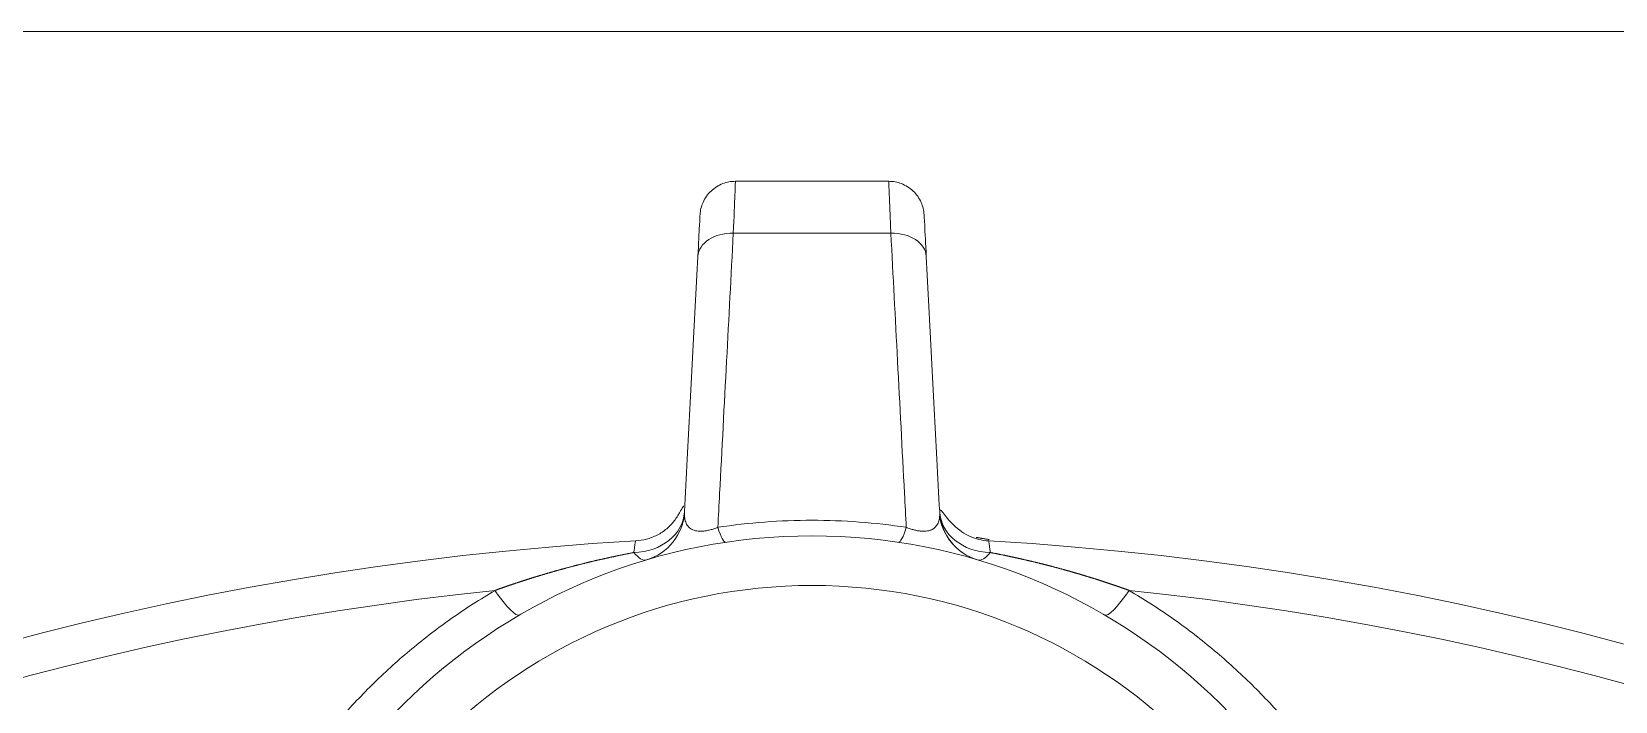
# Model space of a CAD drawing. Header units: millimetres. Extents: x 4664 to 8864, y -38 to 2932.
# Drawn here: x 5768.3 to 5846, y 1313.3 to 1346.2 of the extents above; entities that cross this region are included whole.
import ezdxf

# ---------------------------------------------------------------- set-up
doc = ezdxf.new("R2010")
doc.units = ezdxf.units.MM

msp = doc.modelspace()

# ---------------------------------------------------------------- linework, layer by layer
at = {"lineweight": 5}
msp.add_line((5870.338, 1346.224), (5742.788, 1346.224), dxfattribs=at)
for centre, radius, start, end in [((5797.691, 1322.782), 2.612, 286.59439, 357), ((5815.435, 1322.782), 2.612, 183, 253.40561), ((5806.563, 1293.012), 28.452, 3.08832, 176.91168), ((5806.563, 1169.419), 152.045, 93.26966, 143.84036), ((5806.563, 1169.419), 152.045, 36.15958, 86.73036), ((5806.563, 1169.419), 150.173, 95.94826, 142.88571), ((5806.563, 1293.012), 26.014, 0.61779, 179.38221), ((5806.563, 1169.419), 150.173, 37.11429, 84.05174)]:
    msp.add_arc(centre, radius, start, end, dxfattribs=at)
for centre, major_axis, ratio, start_param, end_param in [((5802.696, 1335.095), (1.739, -0.091), 0.706622, 1.607812, 3.141593), ((5810.43, 1335.095), (-1.739, -0.091), 0.706622, 3.141593, 4.675373), ((5797.691, 1322.782), (2.608, -0.137), 0.818023, 4.802609, 6.283185), ((5815.435, 1322.782), (-2.608, -0.137), 0.818023, 0, 1.480577), ((5801.939, 1323.729), (-0.389, 2.583), 0.147239, 2.345114, 3.141593), ((5811.187, 1323.729), (0.389, 2.583), 0.147239, 3.141593, 3.938072), ((5797.691, 1322.782), (-0.746, 2.503), 0.312325, 2.494321, 3.141593), ((5815.435, 1322.782), (-0.746, -2.503), 0.312325, 0, 0.647272), ((5790.891, 1319.832), (-1.318, 2.255), 0.179125, 1.94767, 3.141593), ((5822.235, 1319.832), (-1.318, -2.255), 0.179125, 0, 1.193922)]:
    msp.add_ellipse(centre, major_axis=major_axis, ratio=ratio, start_param=start_param, end_param=end_param, dxfattribs=at)
for points, knots in [([(5802.803, 1338.876), (5802.581, 1338.873), (5802.155, 1338.796), (5801.572, 1338.432), (5801.178, 1337.868), (5801.078, 1337.447), (5801.064, 1337.226)], [0, 0, 0, 0, 0.240773, 0.5, 0.759227, 1, 1, 1, 1]), ([(5802.696, 1336.326), (5802.73, 1337.135), (5802.757, 1337.783), (5802.784, 1338.432), (5802.791, 1338.599), (5802.8, 1338.821), (5802.803, 1338.876), (5802.803, 1338.876)], [0, 0, 0, 0, 0.500562, 0.500562, 0.750844, 0.750844, 1, 1, 1, 1]), ([(5812.062, 1337.226), (5812.048, 1337.447), (5811.948, 1337.868), (5811.554, 1338.432), (5810.971, 1338.796), (5810.545, 1338.873), (5810.323, 1338.876)], [0, 0, 0, 0, 0.240773, 0.5, 0.759227, 1, 1, 1, 1]), ([(5810.43, 1336.326), (5810.426, 1336.432), (5810.421, 1336.536), (5810.413, 1336.738), (5810.409, 1336.836), (5810.401, 1337.026), (5810.397, 1337.117), (5810.39, 1337.295), (5810.387, 1337.38), (5810.38, 1337.544), (5810.377, 1337.622), (5810.371, 1337.772), (5810.368, 1337.844), (5810.362, 1337.979), (5810.36, 1338.043), (5810.355, 1338.164), (5810.352, 1338.221), (5810.348, 1338.327), (5810.346, 1338.376), (5810.342, 1338.467), (5810.34, 1338.509), (5810.337, 1338.586), (5810.335, 1338.621), (5810.332, 1338.684), (5810.331, 1338.711), (5810.329, 1338.76), (5810.328, 1338.781), (5810.326, 1338.816), (5810.326, 1338.831), (5810.324, 1338.854), (5810.324, 1338.862), (5810.324, 1338.871), (5810.323, 1338.874), (5810.323, 1338.875), (5810.323, 1338.876), (5810.323, 1338.876), (5810.323, 1338.876), (5810.323, 1338.876), (5810.323, 1338.876)], [0, 0, 0, 0, 0.062501, 0.062501, 0.125002, 0.125002, 0.187503, 0.187503, 0.250004, 0.250004, 0.312505, 0.312505, 0.375006, 0.375006, 0.437507, 0.437507, 0.500008, 0.500008, 0.562509, 0.562509, 0.62501, 0.62501, 0.687511, 0.687511, 0.750012, 0.750012, 0.812513, 0.812513, 0.875014, 0.875014, 0.937515, 0.937515, 0.968766, 0.984391, 0.992204, 0.99611, 0.99611, 1, 1, 1, 1]), ([(5801.064, 1337.226), (5801.064, 1337.225), (5801.054, 1337.043), (5801.018, 1336.351), (5800.991, 1335.836), (5800.957, 1335.186)], [0, 0, 0, 0, 0.499409, 0.499409, 1, 1, 1, 1]), ([(5812.062, 1337.226), (5812.062, 1337.225), (5812.072, 1337.043), (5812.108, 1336.351), (5812.135, 1335.836), (5812.169, 1335.186)], [0, 0, 0, 0, 0.499409, 0.499409, 1, 1, 1, 1]), ([(5801.939, 1321.882), (5801.968, 1322.435), (5801.997, 1322.987), (5802.14, 1325.713), (5802.253, 1327.887), (5802.477, 1332.149), (5802.586, 1334.238), (5802.696, 1336.326)], [0, 0, 0, 0, 0.114698, 0.114698, 0.566236, 0.566236, 1, 1, 1, 1]), ([(5811.187, 1321.882), (5811.158, 1322.435), (5811.129, 1322.987), (5810.986, 1325.713), (5810.872, 1327.887), (5810.649, 1332.149), (5810.54, 1334.238), (5810.43, 1336.326)], [0, 0, 0, 0, 0.114698, 0.114698, 0.566236, 0.566236, 1, 1, 1, 1]), ([(5800.957, 1335.186), (5800.914, 1334.365), (5800.871, 1333.545), (5800.74, 1331.046), (5800.652, 1329.368), (5800.521, 1326.869), (5800.478, 1326.049), (5800.39, 1324.367), (5800.345, 1323.506), (5800.3, 1322.645)], [0, 0, 0, 0, 0.196221, 0.196221, 0.597749, 0.597749, 0.793971, 0.793971, 1, 1, 1, 1]), ([(5812.169, 1335.186), (5812.212, 1334.365), (5812.255, 1333.545), (5812.386, 1331.046), (5812.474, 1329.368), (5812.605, 1326.869), (5812.648, 1326.049), (5812.736, 1324.367), (5812.781, 1323.506), (5812.826, 1322.645)], [0, 0, 0, 0, 0.196221, 0.196221, 0.597749, 0.597749, 0.793971, 0.793971, 1, 1, 1, 1]), ([(5800.276, 1322.924), (5800.262, 1322.928), (5800.22, 1322.892), (5800.113, 1322.691), (5799.952, 1322.421), (5799.808, 1322.211), (5799.633, 1322.003), (5799.364, 1321.745), (5798.965, 1321.479), (5798.441, 1321.284), (5798.079, 1321.226), (5797.895, 1321.216)], [0, 0, 0, 0, 0.162926, 0.350935, 0.428011, 0.495989, 0.558967, 0.62051, 0.745459, 0.873849, 1, 1, 1, 1]), ([(5800.3, 1322.645), (5800.297, 1322.588), (5800.296, 1322.533), (5800.299, 1322.461), (5800.301, 1322.441), (5800.302, 1322.421)], [0, 0, 0, 0, 0.712643, 0.712643, 1, 1, 1, 1]), ([(5800.302, 1322.421), (5800.305, 1322.392), (5800.308, 1322.363), (5800.32, 1322.29), (5800.329, 1322.247), (5800.352, 1322.166), (5800.366, 1322.128), (5800.397, 1322.058), (5800.415, 1322.025), (5800.453, 1321.964), (5800.475, 1321.937), (5800.52, 1321.886), (5800.544, 1321.863), (5800.583, 1321.832), (5800.602, 1321.817), (5800.626, 1321.802), (5800.638, 1321.795), (5800.644, 1321.791), (5800.647, 1321.789), (5800.649, 1321.789), (5800.65, 1321.788), (5800.65, 1321.788), (5800.65, 1321.788), (5800.65, 1321.788), (5800.65, 1321.788), (5800.65, 1321.788), (5800.651, 1321.788), (5800.651, 1321.788), (5800.688, 1321.767), (5800.728, 1321.749), (5800.812, 1321.721), (5800.857, 1321.711), (5800.951, 1321.696), (5801.001, 1321.691), (5801.104, 1321.689), (5801.157, 1321.69), (5801.268, 1321.7), (5801.325, 1321.707), (5801.442, 1321.728), (5801.501, 1321.741), (5801.623, 1321.772), (5801.685, 1321.79), (5801.811, 1321.833), (5801.875, 1321.856), (5801.939, 1321.882)], [0, 0, 0, 0, 0.040882, 0.040882, 0.10939, 0.10939, 0.177899, 0.177899, 0.246407, 0.246407, 0.314915, 0.314915, 0.383424, 0.383424, 0.417678, 0.434805, 0.443369, 0.447651, 0.449791, 0.450862, 0.451397, 0.451665, 0.451799, 0.451865, 0.451899, 0.451916, 0.451916, 0.451932, 0.451932, 0.520441, 0.520441, 0.588949, 0.588949, 0.657458, 0.657458, 0.725966, 0.725966, 0.794475, 0.794475, 0.862983, 0.862983, 0.931492, 0.931492, 1, 1, 1, 1]), ([(5801.939, 1321.882), (5803.463, 1322.112), (5805.003, 1322.228), (5808.11, 1322.229), (5809.662, 1322.112), (5811.187, 1321.882)], [0, 0, 0, 0, 0.5, 0.5, 1, 1, 1, 1]), ([(5811.187, 1321.882), (5811.251, 1321.856), (5811.315, 1321.832), (5811.441, 1321.79), (5811.503, 1321.772), (5811.625, 1321.741), (5811.685, 1321.728), (5811.802, 1321.707), (5811.859, 1321.7), (5811.969, 1321.69), (5812.023, 1321.689), (5812.126, 1321.691), (5812.175, 1321.696), (5812.269, 1321.711), (5812.314, 1321.722), (5812.378, 1321.743), (5812.409, 1321.754), (5812.443, 1321.77), (5812.46, 1321.779), (5812.468, 1321.783), (5812.472, 1321.786), (5812.474, 1321.787), (5812.475, 1321.787), (5812.476, 1321.788), (5812.476, 1321.788), (5812.476, 1321.788), (5812.476, 1321.788), (5812.476, 1321.788), (5812.476, 1321.788), (5812.476, 1321.788), (5812.504, 1321.804), (5812.558, 1321.84), (5812.606, 1321.886), (5812.652, 1321.937), (5812.673, 1321.965), (5812.711, 1322.025), (5812.729, 1322.058), (5812.76, 1322.129), (5812.774, 1322.166), (5812.797, 1322.247), (5812.806, 1322.29), (5812.821, 1322.382), (5812.825, 1322.431), (5812.83, 1322.533), (5812.829, 1322.588), (5812.826, 1322.645)], [0, 0, 0, 0, 0.0625, 0.0625, 0.125, 0.125, 0.1875, 0.1875, 0.25, 0.25, 0.3125, 0.3125, 0.375, 0.375, 0.4375, 0.4375, 0.46875, 0.484375, 0.492187, 0.496094, 0.498047, 0.499023, 0.499512, 0.499756, 0.499878, 0.499939, 0.499969, 0.499985, 0.499985, 0.5, 0.5, 0.5625, 0.625, 0.625, 0.6875, 0.6875, 0.75, 0.75, 0.8125, 0.8125, 0.875, 0.875, 0.9375, 0.9375, 1, 1, 1, 1]), ([(5813.983, 1320.61), (5813.819, 1320.72), (5813.528, 1320.964), (5813.08, 1321.544), (5812.89, 1322.03), (5812.819, 1322.375)], [0, 0, 0, 0, 0.27368, 0.535273, 1, 1, 1, 1]), ([(5815.231, 1321.216), (5815.063, 1321.226), (5814.731, 1321.277), (5814.239, 1321.453), (5813.778, 1321.74), (5813.401, 1322.09), (5813.123, 1322.423), (5812.938, 1322.67), (5812.872, 1322.735), (5812.849, 1322.736), (5812.846, 1322.736)], [0, 0, 0, 0, 0.111816, 0.226995, 0.344425, 0.47122, 0.616583, 0.785253, 0.976937, 1, 1, 1, 1]), ([(5791.001, 1318.783), (5791.012, 1318.787), (5791.035, 1318.796), (5791.07, 1318.808), (5791.105, 1318.821), (5791.14, 1318.833), (5791.175, 1318.846), (5791.21, 1318.858), (5791.245, 1318.871), (5791.281, 1318.883), (5791.316, 1318.896), (5791.352, 1318.908), (5791.387, 1318.921), (5791.423, 1318.934), (5791.459, 1318.946), (5791.495, 1318.959), (5791.531, 1318.971), (5791.567, 1318.984), (5791.603, 1318.996), (5791.64, 1319.009), (5791.676, 1319.021), (5791.712, 1319.034), (5791.749, 1319.046), (5791.786, 1319.059), (5791.822, 1319.071), (5791.859, 1319.084), (5791.896, 1319.096), (5791.933, 1319.109), (5791.971, 1319.121), (5792.008, 1319.134), (5792.045, 1319.146), (5792.083, 1319.159), (5792.12, 1319.171), (5792.158, 1319.183), (5792.195, 1319.196), (5792.233, 1319.208), (5792.271, 1319.221), (5792.309, 1319.233), (5792.347, 1319.245), (5792.385, 1319.258), (5792.424, 1319.27), (5792.462, 1319.283), (5792.501, 1319.295), (5792.539, 1319.307), (5792.578, 1319.32), (5792.617, 1319.332), (5792.655, 1319.344), (5792.694, 1319.357), (5792.733, 1319.369), (5792.773, 1319.381), (5792.812, 1319.394), (5792.851, 1319.406), (5792.891, 1319.418), (5792.93, 1319.43), (5792.97, 1319.443), (5793.01, 1319.455), (5793.049, 1319.467), (5793.089, 1319.479), (5793.129, 1319.491), (5793.169, 1319.504), (5793.21, 1319.516), (5793.25, 1319.528), (5793.29, 1319.54), (5793.331, 1319.552), (5793.371, 1319.564), (5793.412, 1319.576), (5793.453, 1319.589), (5793.494, 1319.601), (5793.535, 1319.613), (5793.576, 1319.625), (5793.617, 1319.637), (5793.658, 1319.649), (5793.699, 1319.661), (5793.741, 1319.673), (5793.782, 1319.685), (5793.824, 1319.697), (5793.866, 1319.709), (5793.908, 1319.72), (5793.949, 1319.732), (5793.991, 1319.744), (5794.034, 1319.756), (5794.076, 1319.768), (5794.118, 1319.78), (5794.161, 1319.792), (5794.203, 1319.803), (5794.246, 1319.815), (5794.288, 1319.827), (5794.331, 1319.839), (5794.374, 1319.85), (5794.417, 1319.862), (5794.46, 1319.874), (5794.503, 1319.885), (5794.546, 1319.897), (5794.59, 1319.909), (5794.633, 1319.92), (5794.677, 1319.932), (5794.72, 1319.943), (5794.764, 1319.955), (5794.808, 1319.966), (5794.852, 1319.978), (5794.896, 1319.989), (5794.94, 1320.001), (5794.984, 1320.012), (5795.029, 1320.023), (5795.073, 1320.035), (5795.118, 1320.046), (5795.162, 1320.057), (5795.207, 1320.069), (5795.252, 1320.08), (5795.297, 1320.091), (5795.342, 1320.102), (5795.387, 1320.114), (5795.432, 1320.125), (5795.477, 1320.136), (5795.523, 1320.147), (5795.568, 1320.158), (5795.614, 1320.169), (5795.659, 1320.18), (5795.705, 1320.191), (5795.751, 1320.202), (5795.797, 1320.213), (5795.843, 1320.224), (5795.889, 1320.235), (5795.936, 1320.246), (5795.982, 1320.257), (5796.028, 1320.267), (5796.075, 1320.278), (5796.122, 1320.289), (5796.168, 1320.3), (5796.215, 1320.31), (5796.262, 1320.321), (5796.309, 1320.332), (5796.356, 1320.342), (5796.403, 1320.353), (5796.451, 1320.363), (5796.498, 1320.374), (5796.546, 1320.384), (5796.593, 1320.395), (5796.641, 1320.405), (5796.689, 1320.416), (5796.737, 1320.426), (5796.785, 1320.436), (5796.833, 1320.446), (5796.881, 1320.457), (5796.929, 1320.467), (5796.978, 1320.477), (5797.026, 1320.487), (5797.075, 1320.497), (5797.123, 1320.507), (5797.172, 1320.517), (5797.221, 1320.527), (5797.27, 1320.537), (5797.319, 1320.547), (5797.368, 1320.557), (5797.418, 1320.567), (5797.467, 1320.577), (5797.516, 1320.587), (5797.566, 1320.596), (5797.616, 1320.606), (5797.665, 1320.616), (5797.715, 1320.625), (5797.765, 1320.635), (5797.798, 1320.641), (5797.815, 1320.644)], [0, 0, 0, 0, 0.005187, 0.010387, 0.0156, 0.020825, 0.026064, 0.031314, 0.036578, 0.041854, 0.047143, 0.052445, 0.05776, 0.063087, 0.068427, 0.073779, 0.079145, 0.084523, 0.089914, 0.095318, 0.100734, 0.106163, 0.111605, 0.11706, 0.122527, 0.128007, 0.1335, 0.139006, 0.144525, 0.150056, 0.1556, 0.161157, 0.166726, 0.172308, 0.177903, 0.183511, 0.189132, 0.194765, 0.200411, 0.20607, 0.211742, 0.217427, 0.223124, 0.228834, 0.234557, 0.240293, 0.246041, 0.251802, 0.257576, 0.263363, 0.269163, 0.274975, 0.2808, 0.286638, 0.292489, 0.298353, 0.304229, 0.310119, 0.316021, 0.321936, 0.327863, 0.333804, 0.339757, 0.345723, 0.351702, 0.357694, 0.363699, 0.369716, 0.375746, 0.381789, 0.387845, 0.393914, 0.399995, 0.40609, 0.412197, 0.418317, 0.42445, 0.430596, 0.436754, 0.442926, 0.44911, 0.455307, 0.461517, 0.46774, 0.473975, 0.480224, 0.486485, 0.492759, 0.499046, 0.505346, 0.511659, 0.517984, 0.524323, 0.530674, 0.537038, 0.543415, 0.549805, 0.556207, 0.562623, 0.569051, 0.575493, 0.581947, 0.588414, 0.594894, 0.601386, 0.607892, 0.61441, 0.620942, 0.627486, 0.634043, 0.640613, 0.647196, 0.653791, 0.6604, 0.667021, 0.673656, 0.680303, 0.686963, 0.693636, 0.700321, 0.70702, 0.713732, 0.720456, 0.727193, 0.733944, 0.740707, 0.747483, 0.754271, 0.761073, 0.767888, 0.774715, 0.781556, 0.788409, 0.795275, 0.802154, 0.809046, 0.815951, 0.822868, 0.829799, 0.836742, 0.843699, 0.850668, 0.85765, 0.864645, 0.871653, 0.878674, 0.885708, 0.892754, 0.899814, 0.906886, 0.913971, 0.921069, 0.92818, 0.935304, 0.942441, 0.949591, 0.956754, 0.963929, 0.971117, 0.978319, 0.985533, 0.99276, 1, 1, 1, 1]), ([(5797.815, 1320.644), (5797.825, 1320.713), (5797.833, 1320.775), (5797.849, 1320.889), (5797.856, 1320.939), (5797.868, 1321.028), (5797.873, 1321.066), (5797.882, 1321.13), (5797.886, 1321.155), (5797.891, 1321.193), (5797.893, 1321.206), (5797.894, 1321.214), (5797.894, 1321.215), (5797.894, 1321.216)], [0, 0, 0, 0, 0.186131, 0.186131, 0.372262, 0.372262, 0.558393, 0.558393, 0.744524, 0.744524, 0.930655, 0.930655, 1, 1, 1, 1]), ([(5814.61, 1321.39), (5814.62, 1321.388), (5814.643, 1321.385), (5814.678, 1321.379), (5814.715, 1321.373), (5814.752, 1321.366), (5814.789, 1321.36), (5814.826, 1321.354), (5814.862, 1321.347), (5814.899, 1321.341), (5814.936, 1321.335), (5814.986, 1321.326), (5815.051, 1321.314), (5815.129, 1321.3), (5815.199, 1321.288), (5815.243, 1321.28), (5815.261, 1321.276)], [0, 0, 0, 0, 0.04821, 0.104884, 0.161501, 0.218062, 0.274567, 0.331016, 0.387408, 0.443745, 0.500026, 0.556251, 0.676489, 0.79653, 0.916374, 1, 1, 1, 1]), ([(5815.232, 1321.216), (5815.232, 1321.216), (5815.232, 1321.215), (5815.233, 1321.206), (5815.235, 1321.193), (5815.24, 1321.155), (5815.244, 1321.13), (5815.253, 1321.066), (5815.258, 1321.028), (5815.27, 1320.939), (5815.277, 1320.889), (5815.293, 1320.775), (5815.301, 1320.713), (5815.311, 1320.644)], [0, 0, 0, 0, 0.086478, 0.086478, 0.269182, 0.269182, 0.451887, 0.451887, 0.634591, 0.634591, 0.817296, 0.817296, 1, 1, 1, 1]), ([(5815.311, 1320.644), (5815.326, 1320.642), (5815.355, 1320.636), (5815.398, 1320.628), (5815.442, 1320.619), (5815.486, 1320.611), (5815.529, 1320.602), (5815.573, 1320.594), (5815.616, 1320.585), (5815.659, 1320.577), (5815.702, 1320.568), (5815.745, 1320.56), (5815.788, 1320.551), (5815.831, 1320.542), (5815.874, 1320.534), (5815.917, 1320.525), (5815.96, 1320.516), (5816.003, 1320.507), (5816.045, 1320.499), (5816.088, 1320.49), (5816.13, 1320.481), (5816.172, 1320.472), (5816.215, 1320.463), (5816.257, 1320.454), (5816.299, 1320.445), (5816.341, 1320.436), (5816.383, 1320.427), (5816.425, 1320.418), (5816.467, 1320.409), (5816.509, 1320.4), (5816.551, 1320.391), (5816.592, 1320.382), (5816.634, 1320.373), (5816.675, 1320.363), (5816.717, 1320.354), (5816.758, 1320.345), (5816.799, 1320.336), (5816.84, 1320.326), (5816.882, 1320.317), (5816.923, 1320.308), (5816.964, 1320.298), (5817.004, 1320.289), (5817.045, 1320.28), (5817.086, 1320.27), (5817.127, 1320.261), (5817.167, 1320.251), (5817.208, 1320.242), (5817.248, 1320.232), (5817.289, 1320.223), (5817.329, 1320.213), (5817.369, 1320.204), (5817.409, 1320.194), (5817.449, 1320.184), (5817.489, 1320.175), (5817.529, 1320.165), (5817.569, 1320.155), (5817.609, 1320.146), (5817.649, 1320.136), (5817.688, 1320.126), (5817.728, 1320.116), (5817.767, 1320.107), (5817.807, 1320.097), (5817.846, 1320.087), (5817.885, 1320.077), (5817.925, 1320.067), (5817.964, 1320.057), (5818.003, 1320.048), (5818.042, 1320.038), (5818.081, 1320.028), (5818.119, 1320.018), (5818.158, 1320.008), (5818.197, 1319.998), (5818.235, 1319.988), (5818.274, 1319.978), (5818.312, 1319.968), (5818.351, 1319.958), (5818.389, 1319.948), (5818.427, 1319.937), (5818.465, 1319.927), (5818.504, 1319.917), (5818.542, 1319.907), (5818.58, 1319.897), (5818.617, 1319.887), (5818.655, 1319.877), (5818.693, 1319.866), (5818.731, 1319.856), (5818.768, 1319.846), (5818.806, 1319.836), (5818.843, 1319.825), (5818.88, 1319.815), (5818.918, 1319.805), (5818.955, 1319.795), (5818.992, 1319.784), (5819.029, 1319.774), (5819.066, 1319.763), (5819.103, 1319.753), (5819.14, 1319.743), (5819.177, 1319.732), (5819.213, 1319.722), (5819.25, 1319.712), (5819.286, 1319.701), (5819.323, 1319.691), (5819.359, 1319.68), (5819.396, 1319.67), (5819.432, 1319.659), (5819.468, 1319.649), (5819.504, 1319.638), (5819.54, 1319.628), (5819.576, 1319.617), (5819.612, 1319.607), (5819.648, 1319.596), (5819.683, 1319.586), (5819.719, 1319.575), (5819.755, 1319.564), (5819.79, 1319.554), (5819.826, 1319.543), (5819.861, 1319.533), (5819.896, 1319.522), (5819.932, 1319.511), (5819.967, 1319.501), (5820.002, 1319.49), (5820.037, 1319.479), (5820.072, 1319.469), (5820.107, 1319.458), (5820.141, 1319.447), (5820.176, 1319.436), (5820.211, 1319.426), (5820.245, 1319.415), (5820.28, 1319.404), (5820.314, 1319.394), (5820.348, 1319.383), (5820.383, 1319.372), (5820.417, 1319.361), (5820.451, 1319.351), (5820.485, 1319.34), (5820.519, 1319.329), (5820.553, 1319.318), (5820.587, 1319.307), (5820.621, 1319.297), (5820.654, 1319.286), (5820.688, 1319.275), (5820.721, 1319.264), (5820.755, 1319.253), (5820.788, 1319.242), (5820.822, 1319.232), (5820.855, 1319.221), (5820.888, 1319.21), (5820.921, 1319.199), (5820.954, 1319.188), (5820.987, 1319.177), (5821.02, 1319.166), (5821.053, 1319.155), (5821.086, 1319.145), (5821.118, 1319.134), (5821.151, 1319.123), (5821.183, 1319.112), (5821.216, 1319.101), (5821.248, 1319.09), (5821.28, 1319.079), (5821.313, 1319.068), (5821.345, 1319.057), (5821.377, 1319.046), (5821.409, 1319.035), (5821.441, 1319.024), (5821.473, 1319.013), (5821.505, 1319.002), (5821.536, 1318.992), (5821.568, 1318.981), (5821.6, 1318.97), (5821.631, 1318.959), (5821.662, 1318.948), (5821.694, 1318.937), (5821.725, 1318.926), (5821.756, 1318.915), (5821.788, 1318.904), (5821.819, 1318.893), (5821.85, 1318.882), (5821.881, 1318.871), (5821.911, 1318.86), (5821.942, 1318.849), (5821.973, 1318.838), (5822.004, 1318.827), (5822.034, 1318.816), (5822.065, 1318.805), (5822.095, 1318.794), (5822.115, 1318.787), (5822.125, 1318.783)], [0, 0, 0, 0, 0.006336, 0.012661, 0.018977, 0.025284, 0.03158, 0.037866, 0.044142, 0.050409, 0.056666, 0.062913, 0.06915, 0.075377, 0.081594, 0.087801, 0.093999, 0.100186, 0.106364, 0.112532, 0.11869, 0.124838, 0.130976, 0.137105, 0.143223, 0.149332, 0.155431, 0.16152, 0.167599, 0.173668, 0.179727, 0.185777, 0.191816, 0.197846, 0.203866, 0.209876, 0.215876, 0.221866, 0.227847, 0.233817, 0.239778, 0.245729, 0.25167, 0.257601, 0.263522, 0.269433, 0.275335, 0.281226, 0.287108, 0.29298, 0.298842, 0.304694, 0.310536, 0.316369, 0.322192, 0.328004, 0.333807, 0.3396, 0.345383, 0.351157, 0.35692, 0.362674, 0.368417, 0.374151, 0.379875, 0.38559, 0.391294, 0.396988, 0.402673, 0.408348, 0.414013, 0.419668, 0.425313, 0.430949, 0.436574, 0.44219, 0.447796, 0.453392, 0.458978, 0.464554, 0.470121, 0.475677, 0.481224, 0.486761, 0.492288, 0.497806, 0.503313, 0.508811, 0.514298, 0.519776, 0.525244, 0.530703, 0.536151, 0.54159, 0.547018, 0.552437, 0.557846, 0.563246, 0.568635, 0.574015, 0.579385, 0.584744, 0.590095, 0.595435, 0.600765, 0.606086, 0.611397, 0.616698, 0.621989, 0.62727, 0.632542, 0.637804, 0.643056, 0.648298, 0.65353, 0.658753, 0.663965, 0.669168, 0.674361, 0.679544, 0.684718, 0.689881, 0.695035, 0.700179, 0.705313, 0.710438, 0.715552, 0.720657, 0.725752, 0.730837, 0.735913, 0.740978, 0.746034, 0.75108, 0.756116, 0.761143, 0.766159, 0.771166, 0.776163, 0.78115, 0.786128, 0.791095, 0.796053, 0.801001, 0.80594, 0.810868, 0.815787, 0.820696, 0.825595, 0.830484, 0.835364, 0.840234, 0.845094, 0.849944, 0.854785, 0.859615, 0.864436, 0.869248, 0.874049, 0.878841, 0.883623, 0.888395, 0.893157, 0.89791, 0.902653, 0.907386, 0.912109, 0.916823, 0.921526, 0.926221, 0.930905, 0.935579, 0.940244, 0.944899, 0.949545, 0.95418, 0.958806, 0.963422, 0.968028, 0.972625, 0.977212, 0.981789, 0.986356, 0.990914, 0.995462, 1, 1, 1, 1]), ([(5783.372, 1312.446), (5783.919, 1313.074), (5784.488, 1313.678), (5785.673, 1314.837), (5786.287, 1315.392), (5787.56, 1316.45), (5788.219, 1316.953), (5789.578, 1317.908), (5790.279, 1318.359), (5791.001, 1318.783)], [0, 0, 0, 0, 0.25, 0.25, 0.5, 0.5, 0.75, 0.75, 1, 1, 1, 1]), ([(5822.125, 1318.783), (5822.847, 1318.359), (5823.548, 1317.908), (5824.907, 1316.953), (5825.566, 1316.45), (5826.839, 1315.392), (5827.453, 1314.837), (5828.638, 1313.678), (5829.207, 1313.074), (5829.754, 1312.446)], [0, 0, 0, 0, 0.25, 0.25, 0.5, 0.5, 0.75, 0.75, 1, 1, 1, 1])]:
    msp.add_open_spline(points, degree=3, knots=knots, dxfattribs=at)
for points, degree in [([(5810.323, 1338.876), (5802.803, 1338.876)], 1), ([(5810.43, 1336.326), (5807.852, 1336.326), (5805.274, 1336.326), (5802.696, 1336.326)], 3), ([(5800.307, 1322.374), (5800.251, 1322.264)], 1)]:
    msp.add_open_spline(points, degree=degree, dxfattribs=at)

doc.saveas('drawing.dxf')
